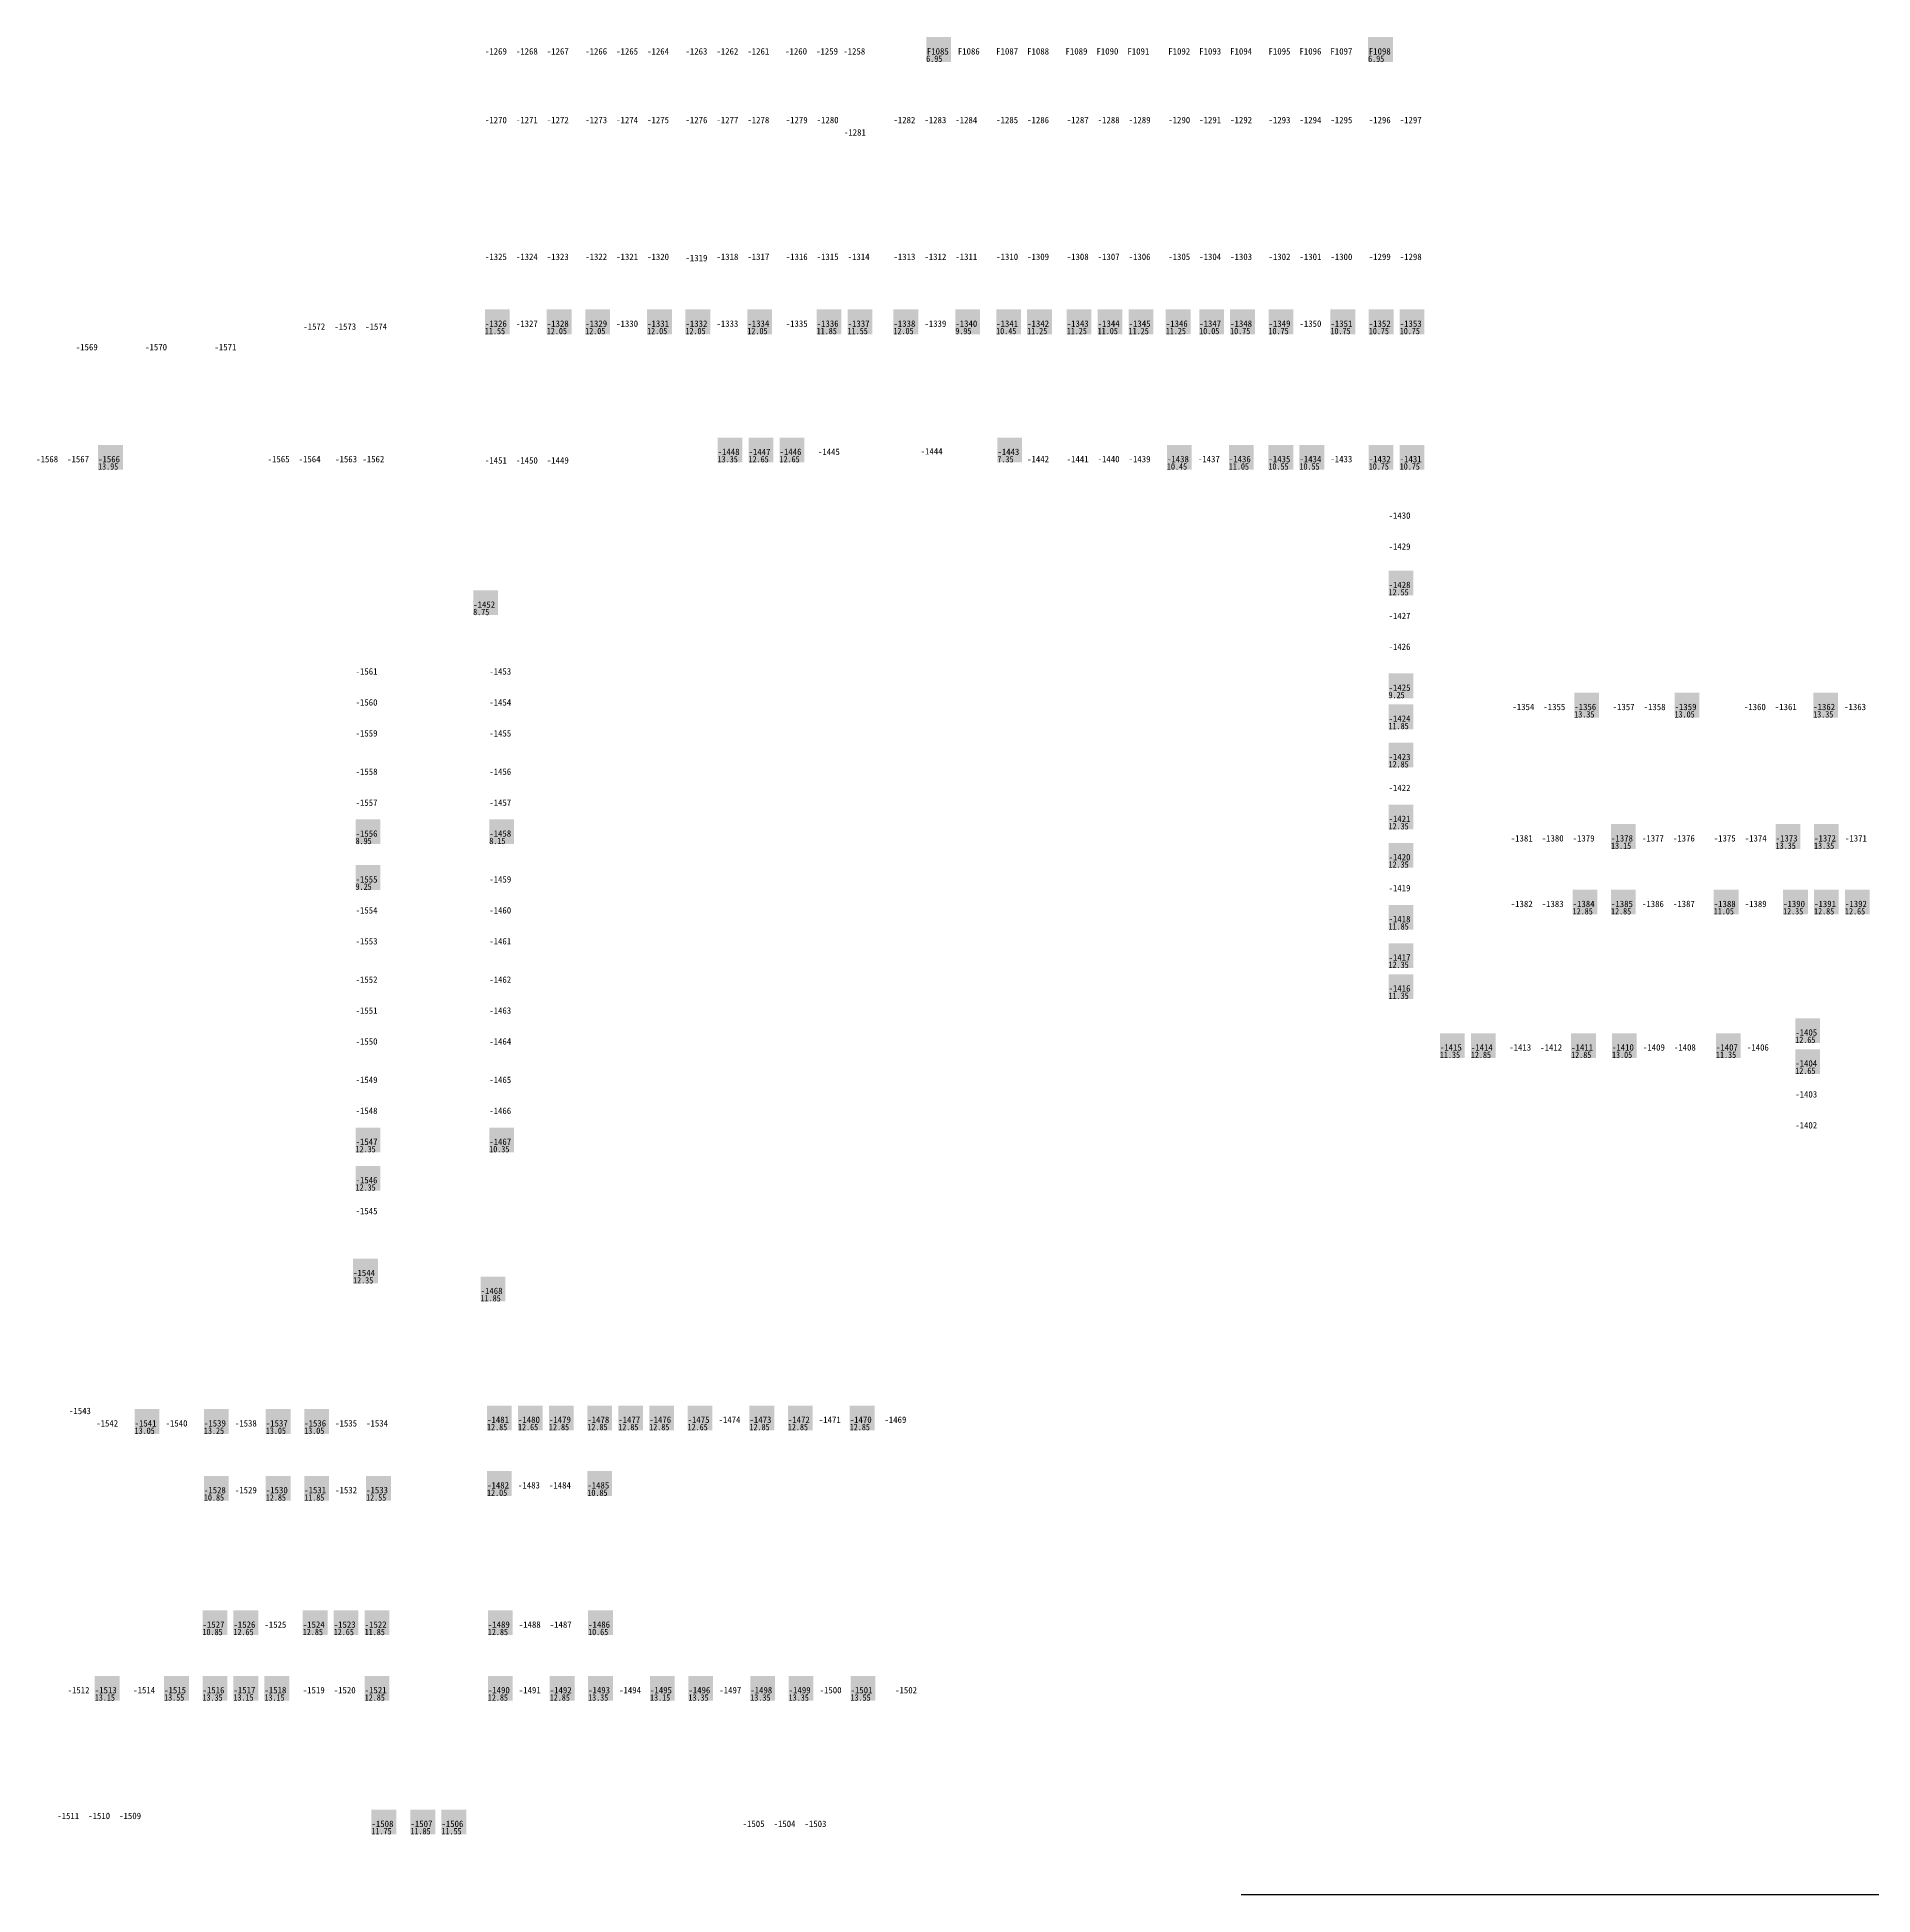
# Model space of a CAD drawing. Header units: millimetres. Extents: x -291287 to 173786, y -607295 to -295550.
# Drawn here: x -284709 to -136419, y -607295 to -457200 of the extents above; entities that cross this region are included whole.
import ezdxf
from ezdxf.enums import TextEntityAlignment as Align

# ---------------------------------------------------------------- set-up
doc = ezdxf.new("R2010")
doc.units = ezdxf.units.MM
doc.header["$LTSCALE"] = 100
for name, color, linetype in [('a_parking_number', 200, 'Continuous'), ('a_parking_price', 221, 'Continuous'), ('a_parking_sales_mark', 180, 'Continuous')]:
    doc.layers.add(name, color=color, linetype=linetype)
doc.styles.add('华文细黑', font='STXIHEI.TTF')
doc.styles.add('黑体', font='simhei.ttf', dxfattribs={"width": 0.8})

msp = doc.modelspace()

# ---------------------------------------------------------------- linework, layer by layer
at = {"layer": 'a_parking_sales_mark'}
msp.add_line((12550, -607295), (-187450, -607295), dxfattribs=at)
for points in [[(-212890, -459200), (-210890, -459200), (-212890, -457200), (-210890, -457200)], [(-177190, -459200), (-175190, -459200), (-177190, -457200), (-175190, -457200)], [(-248537, -481200), (-246537, -481200), (-248537, -479200), (-246537, -479200)], [(-243537, -481200), (-241537, -481200), (-243537, -479200), (-241537, -479200)], [(-240437, -481200), (-238437, -481200), (-240437, -479200), (-238437, -479200)], [(-235437, -481200), (-233437, -481200), (-235437, -479200), (-233437, -479200)], [(-232337, -481200), (-230337, -481200), (-232337, -479200), (-230337, -479200)], [(-227337, -481200), (-225337, -481200), (-227337, -479200), (-225337, -479200)], [(-221737, -481200), (-219737, -481200), (-221737, -479200), (-219737, -479200)], [(-219237, -481200), (-217237, -481200), (-219237, -479200), (-217237, -479200)], [(-215537, -481200), (-213537, -481200), (-215537, -479200), (-213537, -479200)], [(-210537, -481200), (-208537, -481200), (-210537, -479200), (-208537, -479200)], [(-207237, -481200), (-205237, -481200), (-207237, -479200), (-205237, -479200)], [(-204737, -481200), (-202737, -481200), (-204737, -479200), (-202737, -479200)], [(-201537, -481200), (-199537, -481200), (-201537, -479200), (-199537, -479200)], [(-199037, -481200), (-197037, -481200), (-199037, -479200), (-197037, -479200)], [(-196537, -481200), (-194537, -481200), (-196537, -479200), (-194537, -479200)], [(-193534, -481200), (-191534, -481200), (-193534, -479200), (-191534, -479200)], [(-190837, -481200), (-188837, -481200), (-190837, -479200), (-188837, -479200)], [(-188337, -481200), (-186337, -481200), (-188337, -479200), (-186337, -479200)], [(-185237, -481200), (-183237, -481200), (-185237, -479200), (-183237, -479200)], [(-180237, -481200), (-178237, -481200), (-180237, -479200), (-178237, -479200)], [(-177137, -481200), (-175137, -481200), (-177137, -479200), (-175137, -479200)], [(-174637, -481200), (-172637, -481200), (-174637, -479200), (-172637, -479200)], [(-279787, -492150), (-277787, -492150), (-279787, -490150), (-277787, -490150)], [(-229739, -491560), (-227739, -491560), (-229739, -489560), (-227739, -489560)], [(-227239, -491560), (-225239, -491560), (-227239, -489560), (-225239, -489560)], [(-224739, -491560), (-222739, -491560), (-224739, -489560), (-222739, -489560)], [(-207139, -491560), (-205139, -491560), (-207139, -489560), (-205139, -489560)], [(-193441, -492145), (-191441, -492145), (-193441, -490145), (-191441, -490145)], [(-188441, -492145), (-186441, -492145), (-188441, -490145), (-186441, -490145)], [(-185241, -492145), (-183241, -492145), (-185241, -490145), (-183241, -490145)], [(-182741, -492145), (-180741, -492145), (-182741, -490145), (-180741, -490145)], [(-177141, -492145), (-175141, -492145), (-177141, -490145), (-175141, -490145)], [(-174641, -492145), (-172641, -492145), (-174641, -490145), (-172641, -490145)], [(-175540, -502308), (-173540, -502308), (-175540, -500308), (-173540, -500308)], [(-249487, -503900), (-247487, -503900), (-249487, -501900), (-247487, -501900)], [(-175540, -510608), (-173540, -510608), (-175540, -508608), (-173540, -508608)], [(-160537, -512170), (-158537, -512170), (-160537, -510170), (-158537, -510170)], [(-152437, -512170), (-150437, -512170), (-152437, -510170), (-150437, -510170)], [(-141237, -512170), (-139237, -512170), (-141237, -510170), (-139237, -510170)], [(-175540, -513114), (-173540, -513114), (-175540, -511114), (-173540, -511114)], [(-175540, -516208), (-173540, -516208), (-175540, -514208), (-173540, -514208)], [(-175540, -521214), (-173540, -521214), (-175540, -519214), (-173540, -519214)], [(-258987, -522400), (-256987, -522400), (-258987, -520400), (-256987, -520400)], [(-248187, -522400), (-246187, -522400), (-248187, -520400), (-246187, -520400)], [(-157569, -522783), (-155569, -522783), (-157569, -520783), (-155569, -520783)], [(-144269, -522783), (-142269, -522783), (-144269, -520783), (-142269, -520783)], [(-141169, -522783), (-139169, -522783), (-141169, -520783), (-139169, -520783)], [(-175540, -524308), (-173540, -524308), (-175540, -522308), (-173540, -522308)], [(-258987, -526094), (-256987, -526094), (-258987, -524094), (-256987, -524094)], [(-160669, -528083), (-158669, -528083), (-160669, -526083), (-158669, -526083)], [(-157569, -528083), (-155569, -528083), (-157569, -526083), (-155569, -526083)], [(-149269, -528083), (-147269, -528083), (-149269, -526083), (-147269, -526083)], [(-143669, -528083), (-141669, -528083), (-143669, -526083), (-141669, -526083)], [(-141169, -528083), (-139169, -528083), (-141169, -526083), (-139169, -526083)], [(-138669, -528083), (-136669, -528083), (-138669, -526083), (-136669, -526083)], [(-175540, -529308), (-173540, -529308), (-175540, -527308), (-173540, -527308)], [(-175540, -532408), (-173540, -532408), (-175540, -530408), (-173540, -530408)], [(-175540, -534908), (-173540, -534908), (-175540, -532908), (-173540, -532908)], [(-142687, -538470), (-140687, -538470), (-142687, -536470), (-140687, -536470)], [(-171390, -539678), (-169390, -539678), (-171390, -537678), (-169390, -537678)], [(-168890, -539684), (-166890, -539684), (-168890, -537684), (-166890, -537684)], [(-160790, -539684), (-158790, -539684), (-160790, -537684), (-158790, -537684)], [(-157490, -539678), (-155490, -539678), (-157490, -537678), (-155490, -537678)], [(-149090, -539678), (-147090, -539678), (-149090, -537678), (-147090, -537678)], [(-142687, -540970), (-140687, -540970), (-142687, -538970), (-140687, -538970)], [(-258987, -547300), (-256987, -547300), (-258987, -545300), (-256987, -545300)], [(-248187, -547300), (-246187, -547300), (-248187, -545300), (-246187, -545300)], [(-258987, -550400), (-256987, -550400), (-258987, -548400), (-256987, -548400)], [(-259187, -557900), (-257187, -557900), (-259187, -555900), (-257187, -555900)], [(-248887, -559350), (-246887, -559350), (-248887, -557350), (-246887, -557350)], [(-276837, -570050), (-274837, -570050), (-276837, -568050), (-274837, -568050)], [(-271237, -570050), (-269237, -570050), (-271237, -568050), (-269237, -568050)], [(-266237, -570050), (-264237, -570050), (-266237, -568050), (-264237, -568050)], [(-263137, -570050), (-261137, -570050), (-263137, -568050), (-261137, -568050)], [(-248365, -569758), (-246365, -569758), (-248365, -567758), (-246365, -567758)], [(-245865, -569758), (-243865, -569758), (-245865, -567758), (-243865, -567758)], [(-243365, -569758), (-241365, -569758), (-243365, -567758), (-241365, -567758)], [(-240265, -569758), (-238265, -569758), (-240265, -567758), (-238265, -567758)], [(-237765, -569758), (-235765, -569758), (-237765, -567758), (-235765, -567758)], [(-235265, -569758), (-233265, -569758), (-235265, -567758), (-233265, -567758)], [(-232165, -569758), (-230165, -569758), (-232165, -567758), (-230165, -567758)], [(-227165, -569758), (-225165, -569758), (-227165, -567758), (-225165, -567758)], [(-224065, -569758), (-222065, -569758), (-224065, -567758), (-222065, -567758)], [(-219065, -569758), (-217065, -569758), (-219065, -567758), (-217065, -567758)], [(-248365, -575058), (-246365, -575058), (-248365, -573058), (-246365, -573058)], [(-240265, -575058), (-238265, -575058), (-240265, -573058), (-238265, -573058)], [(-271237, -575450), (-269237, -575450), (-271237, -573450), (-269237, -573450)], [(-266237, -575450), (-264237, -575450), (-266237, -573450), (-264237, -573450)], [(-263137, -575450), (-261137, -575450), (-263137, -573450), (-261137, -573450)], [(-258137, -575450), (-256137, -575450), (-258137, -573450), (-256137, -573450)], [(-271351, -586312), (-269351, -586312), (-271351, -584312), (-269351, -584312)], [(-268851, -586312), (-266851, -586312), (-268851, -584312), (-266851, -584312)], [(-263251, -586312), (-261251, -586312), (-263251, -584312), (-261251, -584312)], [(-260751, -586312), (-258751, -586312), (-260751, -584312), (-258751, -584312)], [(-258251, -586312), (-256251, -586312), (-258251, -584312), (-256251, -584312)], [(-248301, -586312), (-246301, -586312), (-248301, -584312), (-246301, -584312)], [(-240201, -586312), (-238201, -586312), (-240201, -584312), (-238201, -584312)], [(-280051, -591612), (-278051, -591612), (-280051, -589612), (-278051, -589612)], [(-274451, -591606), (-272451, -591606), (-274451, -589606), (-272451, -589606)], [(-271351, -591612), (-269351, -591612), (-271351, -589612), (-269351, -589612)], [(-268851, -591606), (-266851, -591606), (-268851, -589606), (-266851, -589606)], [(-266351, -591612), (-264351, -591612), (-266351, -589612), (-264351, -589612)], [(-258251, -591612), (-256251, -591612), (-258251, -589612), (-256251, -589612)], [(-248301, -591612), (-246301, -591612), (-248301, -589612), (-246301, -589612)], [(-243301, -591612), (-241301, -591612), (-243301, -589612), (-241301, -589612)], [(-240201, -591612), (-238201, -591612), (-240201, -589612), (-238201, -589612)], [(-235201, -591612), (-233201, -591612), (-235201, -589612), (-233201, -589612)], [(-232101, -591612), (-230101, -591612), (-232101, -589612), (-230101, -589612)], [(-227101, -591612), (-225101, -591612), (-227101, -589612), (-225101, -589612)], [(-224001, -591612), (-222001, -591612), (-224001, -589612), (-222001, -589612)], [(-219001, -591612), (-217001, -591612), (-219001, -589612), (-217001, -589612)], [(-257701, -602412), (-255701, -602412), (-257701, -600412), (-255701, -600412)], [(-254551, -602412), (-252551, -602412), (-254551, -600412), (-252551, -600412)], [(-252051, -602412), (-250051, -602412), (-252051, -600412), (-250051, -600412)]]:
    msp.add_solid(points, dxfattribs=at)

# ---------------------------------------------------------------- texts
at = {"layer": 'a_parking_number', "style": '华文细黑'}
for s, p in [('-1269', (-247650, -458350)), ('-1268', (-245150, -458350)), ('-1267', (-242650, -458350)), ('-1266', (-239550, -458350)), ('-1265', (-237050, -458350)), ('-1264', (-234550, -458350)), ('-1263', (-231450, -458350)), ('-1262', (-228950, -458350)), ('-1261', (-226450, -458350)), ('-1260', (-223400, -458350)), ('-1259', (-220900, -458350)), ('-1258', (-218700, -458350)), ('F1085', (-211950, -458350)), ('F1086', (-209450, -458350)), ('F1087', (-206350, -458350)), ('F1088', (-203850, -458350)), ('F1089', (-200750, -458350)), ('F1090', (-198250, -458350)), ('F1091', (-195750, -458350)), ('F1092', (-192450, -458350)), ('F1093', (-189950, -458350)), ('F1094', (-187450, -458350)), ('F1095', (-184350, -458350)), ('F1096', (-181850, -458350)), ('F1097', (-179350, -458350)), ('F1098', (-176250, -458350)), ('-1270', (-247650, -463900, 0)), ('-1271', (-245150, -463900, 0)), ('-1272', (-242650, -463900, 0)), ('-1273', (-239550, -463900, 0)), ('-1274', (-237050, -463900, 0)), ('-1275', (-234550, -463900, 0)), ('-1276', (-231450, -463900, 0)), ('-1277', (-228950, -463900, 0)), ('-1278', (-226450, -463900, 0)), ('-1279', (-223350, -463900)), ('-1280', (-220850, -463900)), ('-1282', (-214650, -463900, 0)), ('-1283', (-212150, -463900, 0)), ('-1284', (-209650, -463900, 0)), ('-1285', (-206350, -463900, 0)), ('-1286', (-203850, -463900, 0)), ('-1287', (-200650, -463900, 0)), ('-1288', (-198150, -463900, 0)), ('-1289', (-195650, -463900, 0)), ('-1290', (-192450, -463900, 0)), ('-1291', (-189950, -463900, 0)), ('-1292', (-187450, -463900, 0)), ('-1293', (-184350, -463900, 0)), ('-1294', (-181850, -463900, 0)), ('-1295', (-179350, -463900, 0)), ('-1296', (-176250, -463900, 0)), ('-1297', (-173750, -463900, 0)), ('-1281', (-218650, -464900)), ('-1325', (-247650, -474950, 0)), ('-1324', (-245150, -474950, 0)), ('-1323', (-242650, -474950, 0)), ('-1322', (-239550, -474950, 0)), ('-1321', (-237050, -474950, 0)), ('-1320', (-234550, -474950, 0)), ('-1319', (-231450, -475050, 0)), ('-1318', (-228950, -474950, 0)), ('-1317', (-226450, -474950, 0)), ('-1316', (-223350, -474950, 0)), ('-1315', (-220850, -474950, 0)), ('-1314', (-218350, -474950)), ('-1313', (-214650, -474950, 0)), ('-1312', (-212150, -474950, 0)), ('-1311', (-209650, -474950, 0)), ('-1310', (-206350, -474950, 0)), ('-1309', (-203850, -474950, 0)), ('-1308', (-200650, -474950, 0)), ('-1307', (-198150, -474950, 0)), ('-1306', (-195650, -474950, 0)), ('-1305', (-192450, -474950, 0)), ('-1304', (-189950, -474950, 0)), ('-1303', (-187450, -474950, 0)), ('-1302', (-184350, -474950, 0)), ('-1301', (-181850, -474950, 0)), ('-1300', (-179350, -474950, 0)), ('-1299', (-176250, -474950, 0)), ('-1298', (-173750, -474950, 0)), ('-1326', (-247650, -480350, 0)), ('-1327', (-245150, -480350, 0)), ('-1328', (-242650, -480350, 0)), ('-1329', (-239550, -480350, 0)), ('-1330', (-237050, -480350, 0)), ('-1331', (-234550, -480350, 0)), ('-1332', (-231450, -480350, 0)), ('-1333', (-228950, -480350, 0)), ('-1334', (-226450, -480350, 0)), ('-1335', (-223350, -480350, 0)), ('-1336', (-220850, -480350, 0)), ('-1337', (-218350, -480350, 0)), ('-1338', (-214650, -480350, 0)), ('-1339', (-212150, -480350, 0)), ('-1340', (-209650, -480350, 0)), ('-1341', (-206350, -480350, 0)), ('-1342', (-203850, -480350, 0)), ('-1343', (-200650, -480350, 0)), ('-1344', (-198150, -480350, 0)), ('-1345', (-195650, -480350, 0)), ('-1346', (-192647, -480350, 0)), ('-1347', (-189950, -480350, 0)), ('-1348', (-187450, -480350, 0)), ('-1349', (-184350, -480350, 0)), ('-1350', (-181850, -480350, 0)), ('-1351', (-179350, -480350, 0)), ('-1352', (-176250, -480350, 0)), ('-1353', (-173750, -480350, 0)), ('-1572', (-262323, -480586, 0)), ('-1573', (-259823, -480586, 0)), ('-1574', (-257323, -480586, 0)), ('-1569', (-280700, -482250)), ('-1570', (-275100, -482250)), ('-1571', (-269500, -482250, 0)), ('-1448', (-228852, -490710, 0)), ('-1447', (-226352, -490710)), ('-1446', (-223852, -490710, 0)), ('-1445', (-220752, -490710)), ('-1444', (-212452, -490660, 0)), ('-1443', (-206252, -490710, 0)), ('-1568', (-283900, -491300, 0)), ('-1567', (-281400, -491300, 0)), ('-1566', (-278900, -491300, 0)), ('-1565', (-265200, -491300, 0)), ('-1564', (-262700, -491300, 0)), ('-1563', (-259750, -491300)), ('-1562', (-257550, -491300)), ('-1451', (-247650, -491400, 0)), ('-1450', (-245150, -491400, 0)), ('-1449', (-242650, -491400)), ('-1442', (-203854, -491295)), ('-1441', (-200654, -491295)), ('-1440', (-198154, -491295, 0)), ('-1439', (-195654, -491295)), ('-1438', (-192554, -491295, 0)), ('-1437', (-190054, -491295, 0)), ('-1436', (-187554, -491295, 0)), ('-1435', (-184354, -491295, 0)), ('-1434', (-181854, -491295, 0)), ('-1433', (-179354, -491295)), ('-1432', (-176254, -491295, 0)), ('-1431', (-173754, -491295)), ('-1430', (-174654, -495858, 0)), ('-1429', (-174654, -498358, 0)), ('-1428', (-174654, -501458, 0)), ('-1452', (-248600, -503050)), ('-1427', (-174654, -503958, 0)), ('-1426', (-174654, -506458, 0)), ('-1561', (-258100, -508450, 0)), ('-1453', (-247300, -508450)), ('-1425', (-174654, -509758, 0)), ('-1560', (-258100, -510950, 0)), ('-1454', (-247300, -510950, 0)), ('-1354', (-164650, -511320)), ('-1355', (-162150, -511320)), ('-1356', (-159650, -511320, 0)), ('-1357', (-156550, -511320)), ('-1358', (-154050, -511320)), ('-1359', (-151550, -511320, 0)), ('-1360', (-145950, -511320)), ('-1361', (-143450, -511320, 0)), ('-1362', (-140350, -511320)), ('-1363', (-137850, -511320)), ('-1559', (-258100, -513450, 0)), ('-1455', (-247300, -513450, 0)), ('-1424', (-174654, -512258, 0)), ('-1558', (-258100, -516550, 0)), ('-1456', (-247300, -516550, 0)), ('-1423', (-174654, -515358, 0)), ('-1422', (-174654, -517858, 0)), ('-1557', (-258100, -519050, 0)), ('-1457', (-247300, -519050, 0)), ('-1421', (-174654, -520358, 0)), ('-1556', (-258100, -521550, 0)), ('-1458', (-247300, -521550, 0)), ('-1381', (-164782, -521933, 0)), ('-1380', (-162282, -521933)), ('-1379', (-159782, -521933, 0)), ('-1378', (-156682, -521933, 0)), ('-1377', (-154182, -521933)), ('-1376', (-151682, -521933, 0)), ('-1375', (-148382, -521933, 0)), ('-1374', (-145882, -521933)), ('-1373', (-143382, -521933, 0)), ('-1372', (-140282, -521933)), ('-1371', (-137782, -521933)), ('-1420', (-174654, -523458, 0)), ('-1555', (-258100, -525250, 0)), ('-1459', (-247300, -525250, 0)), ('-1419', (-174654, -525958, 0)), ('-1554', (-258100, -527750, 0)), ('-1460', (-247300, -527750, 0)), ('-1418', (-174654, -528458, 0)), ('-1382', (-164782, -527233, 0)), ('-1383', (-162282, -527233, 0)), ('-1384', (-159782, -527233, 0)), ('-1385', (-156682, -527233)), ('-1386', (-154182, -527233, 0)), ('-1387', (-151682, -527233, 0)), ('-1388', (-148382, -527233)), ('-1389', (-145882, -527233)), ('-1390', (-142782, -527233, 0)), ('-1391', (-140282, -527233)), ('-1392', (-137782, -527233)), ('-1553', (-258100, -530250, 0)), ('-1461', (-247300, -530250, 0)), ('-1417', (-174654, -531558, 0)), ('-1552', (-258100, -533350, 0)), ('-1462', (-247300, -533350, 0)), ('-1416', (-174654, -534058, 0)), ('-1551', (-258100, -535850, 0)), ('-1463', (-247300, -535850, 0)), ('-1550', (-258100, -538350, 0)), ('-1464', (-247300, -538350, 0)), ('-1415', (-170504, -538828, 0)), ('-1414', (-168004, -538828, 0)), ('-1413', (-164904, -538828, 0)), ('-1412', (-162404, -538828, 0)), ('-1411', (-159904, -538828, 0)), ('-1410', (-156604, -538828, 0)), ('-1409', (-154104, -538828, 0)), ('-1408', (-151604, -538828, 0)), ('-1407', (-148204, -538828, 0)), ('-1406', (-145704, -538828, 0)), ('-1405', (-141800, -537620, 0)), ('-1404', (-141800, -540120, 0)), ('-1549', (-258100, -541450, 0)), ('-1465', (-247300, -541450, 0)), ('-1403', (-141800, -542620, 0)), ('-1548', (-258100, -543950, 0)), ('-1466', (-247300, -543950, 0)), ('-1547', (-258100, -546450, 0)), ('-1467', (-247300, -546450, 0)), ('-1402', (-141800, -545120)), ('-1546', (-258100, -549550, 0)), ('-1545', (-258100, -552050)), ('-1544', (-258300, -557050)), ('-1468', (-248000, -558500)), ('-1543', (-281250, -568200)), ('-1481', (-247478, -568908, 0)), ('-1480', (-244978, -568908, 0)), ('-1479', (-242478, -568908, 0)), ('-1478', (-239378, -568908, 0)), ('-1477', (-236878, -568908, 0)), ('-1476', (-234378, -568908, 0)), ('-1475', (-231278, -568908, 0)), ('-1474', (-228778, -568908, 0)), ('-1473', (-226278, -568908, 0)), ('-1472', (-223178, -568908, 0)), ('-1471', (-220678, -568908, 0)), ('-1470', (-218178, -568908, 0)), ('-1469', (-215378, -568908, 0)), ('-1542', (-279050, -569200)), ('-1541', (-275950, -569200)), ('-1540', (-273450, -569200, 0)), ('-1539', (-270350, -569200)), ('-1538', (-267850, -569200, 0)), ('-1537', (-265350, -569200, 0)), ('-1536', (-262250, -569200)), ('-1535', (-259750, -569200, 0)), ('-1534', (-257250, -569200, 0)), ('-1528', (-270350, -574600)), ('-1529', (-267850, -574600, 0)), ('-1530', (-265350, -574600, 0)), ('-1531', (-262250, -574600)), ('-1532', (-259750, -574600, 0)), ('-1533', (-257250, -574600, 0)), ('-1482', (-247478, -574208, 0)), ('-1483', (-244978, -574208, 0)), ('-1484', (-242478, -574208, 0)), ('-1485', (-239378, -574208, 0)), ('-1527', (-270464, -585462, 0)), ('-1526', (-267964, -585462, 0)), ('-1525', (-265464, -585462, 0)), ('-1524', (-262364, -585462, 0)), ('-1523', (-259864, -585462, 0)), ('-1522', (-257364, -585462, 0)), ('-1489', (-247414, -585462, 0)), ('-1488', (-244914, -585462, 0)), ('-1487', (-242414, -585462, 0)), ('-1486', (-239314, -585462, 0)), ('-1512', (-281364, -590762, 0)), ('-1513', (-279164, -590762, 0)), ('-1514', (-276064, -590762, 0)), ('-1515', (-273564, -590762, 0)), ('-1516', (-270464, -590762, 0)), ('-1517', (-267964, -590762, 0)), ('-1518', (-265464, -590762, 0)), ('-1519', (-262364, -590762, 0)), ('-1520', (-259864, -590762, 0)), ('-1521', (-257364, -590762, 0)), ('-1490', (-247414, -590762, 0)), ('-1491', (-244914, -590762, 0)), ('-1492', (-242414, -590762, 0)), ('-1493', (-239314, -590762, 0)), ('-1494', (-236814, -590762, 0)), ('-1495', (-234314, -590762, 0)), ('-1496', (-231214, -590762, 0)), ('-1497', (-228714, -590762, 0)), ('-1498', (-226214, -590762, 0)), ('-1499', (-223114, -590762, 0)), ('-1500', (-220614, -590762, 0)), ('-1501', (-218114, -590762, 0)), ('-1502', (-214514, -590762, 0)), ('-1511', (-282199, -600919, 0)), ('-1510', (-279699, -600919, 0)), ('-1509', (-277199, -600919)), ('-1508', (-256814, -601562, 0)), ('-1507', (-253664, -601562, 0)), ('-1506', (-251164, -601562, 0)), ('-1505', (-226834, -601562, 0)), ('-1504', (-224334, -601562, 0)), ('-1503', (-221834, -601562, 0))]:
    msp.add_text(s, height=520, dxfattribs=at).set_placement(p, align=Align.MIDDLE)
at = {"layer": 'a_parking_price', "style": '黑体', "width": 0.8}
for s, p in [('6.95', (-212890, -459200)), ('6.95', (-177190, -459200)), ('11.55', (-248537, -481200)), ('12.05', (-243537, -481200)), ('12.05', (-240437, -481200)), ('12.05', (-235437, -481200)), ('12.05', (-232337, -481200)), ('12.05', (-227337, -481200)), ('11.85', (-221737, -481200)), ('11.55', (-219237, -481200)), ('12.05', (-215537, -481200)), ('9.95', (-210537, -481200)), ('10.45', (-207237, -481200)), ('11.25', (-204737, -481200)), ('11.25', (-201537, -481200)), ('11.05', (-199037, -481200)), ('11.25', (-196537, -481200)), ('11.25', (-193534, -481200)), ('10.05', (-190837, -481200)), ('10.75', (-188337, -481200)), ('10.75', (-185237, -481200)), ('10.75', (-180237, -481200)), ('10.75', (-177137, -481200)), ('10.75', (-174637, -481200)), ('13.95', (-279787, -492150)), ('13.35', (-229739, -491560)), ('12.65', (-227239, -491560)), ('12.65', (-224739, -491560)), ('7.35', (-207139, -491560)), ('10.45', (-193441, -492145)), ('11.05', (-188441, -492145)), ('10.55', (-185241, -492145)), ('10.55', (-182741, -492145)), ('10.75', (-177141, -492145)), ('10.75', (-174641, -492145)), ('12.55', (-175540, -502308)), ('8.75', (-249487, -503900)), ('9.25', (-175540, -510608)), ('13.35', (-160537, -512170)), ('13.05', (-152437, -512170)), ('13.35', (-141237, -512170)), ('11.85', (-175540, -513114)), ('12.85', (-175540, -516208)), ('12.35', (-175540, -521214)), ('8.95', (-258987, -522400)), ('8.15', (-248187, -522400)), ('13.15', (-157569, -522783)), ('13.35', (-144269, -522783)), ('13.35', (-141169, -522783)), ('12.35', (-175540, -524308)), ('9.25', (-258987, -526094)), ('12.85', (-160669, -528083)), ('12.85', (-157569, -528083)), ('11.05', (-149269, -528083)), ('12.35', (-143669, -528083)), ('12.85', (-141169, -528083)), ('12.65', (-138669, -528083)), ('11.85', (-175540, -529308)), ('12.35', (-175540, -532408)), ('11.35', (-175540, -534908)), ('12.65', (-142687, -538470)), ('11.35', (-171390, -539678)), ('12.85', (-168890, -539684)), ('12.85', (-160790, -539684)), ('13.05', (-157490, -539678)), ('11.35', (-149090, -539678)), ('12.65', (-142687, -540970)), ('12.35', (-258987, -547300)), ('10.35', (-248187, -547300)), ('12.35', (-258987, -550400)), ('12.35', (-259187, -557900)), ('11.85', (-248887, -559350)), ('13.05', (-276837, -570050)), ('13.25', (-271237, -570050)), ('13.05', (-266237, -570050)), ('13.05', (-263137, -570050)), ('12.85', (-248365, -569758)), ('12.65', (-245865, -569758)), ('12.85', (-243365, -569758)), ('12.85', (-240265, -569758)), ('12.85', (-237765, -569758)), ('12.85', (-235265, -569758)), ('12.65', (-232165, -569758)), ('12.85', (-227165, -569758)), ('12.85', (-224065, -569758)), ('12.85', (-219065, -569758)), ('12.05', (-248365, -575058)), ('10.85', (-240265, -575058)), ('10.85', (-271237, -575450)), ('12.85', (-266237, -575450)), ('11.85', (-263137, -575450)), ('12.55', (-258137, -575450)), ('10.85', (-271351, -586312)), ('12.65', (-268851, -586312)), ('12.85', (-263251, -586312)), ('12.65', (-260751, -586312)), ('11.85', (-258251, -586312)), ('12.85', (-248301, -586312)), ('10.65', (-240201, -586312)), ('13.15', (-280051, -591612)), ('13.55', (-274451, -591606)), ('13.35', (-271351, -591612)), ('13.15', (-268851, -591606)), ('13.15', (-266351, -591612)), ('12.85', (-258251, -591612)), ('12.85', (-248301, -591612)), ('12.85', (-243301, -591612)), ('13.35', (-240201, -591612)), ('13.15', (-235201, -591612)), ('13.35', (-232101, -591612)), ('13.35', (-227101, -591612)), ('13.35', (-224001, -591612)), ('13.55', (-219001, -591612)), ('11.75', (-257701, -602412)), ('11.85', (-254551, -602412)), ('11.55', (-252051, -602412))]:
    msp.add_text(s, height=520, dxfattribs=at).set_placement(p)

doc.saveas('drawing.dxf')
